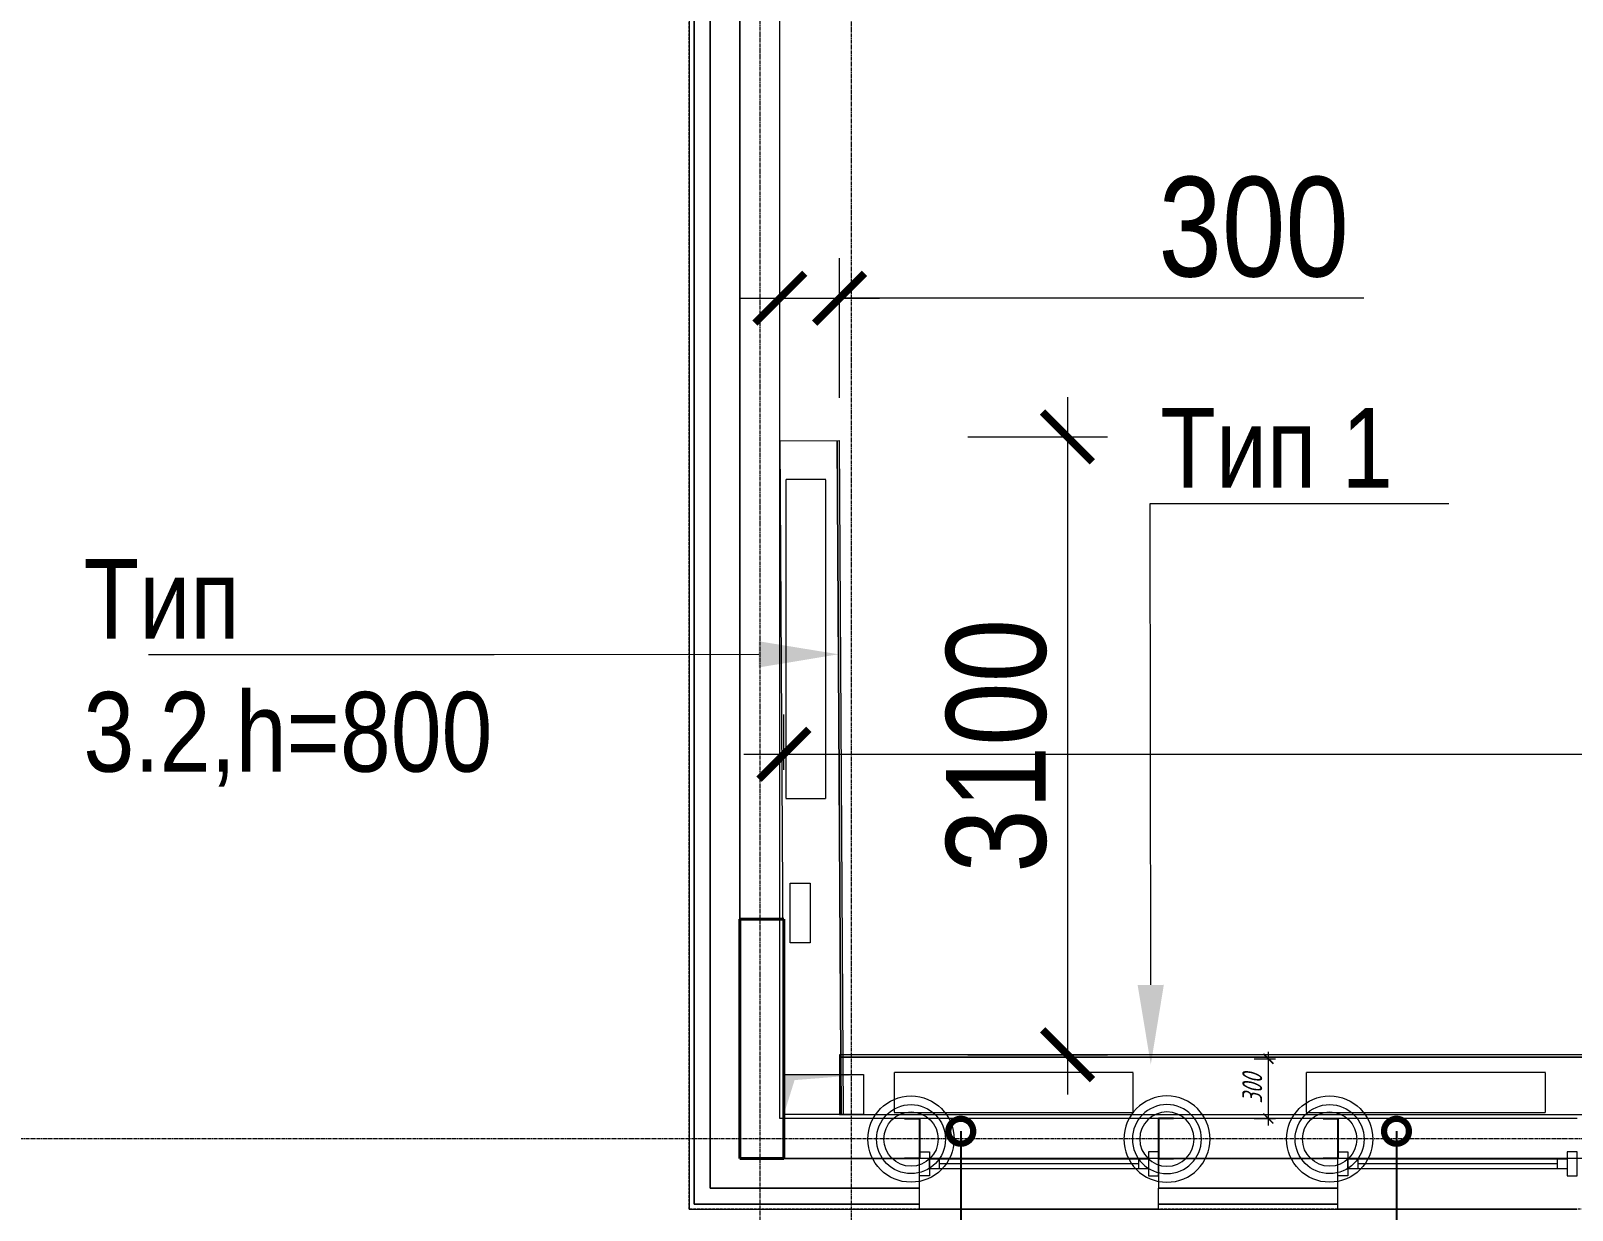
# Model space of a CAD drawing. Header units: millimetres. Extents: x -65509 to 912790, y 446 to 713294.
# Drawn here: x 431543 to 439276, y 505923 to 511841 of the extents above; entities that cross this region are included whole.
import ezdxf
from ezdxf import colors
from ezdxf.entities.mleader import LeaderData, LeaderLine
from ezdxf.math import Vec2, Vec3

# ---------------------------------------------------------------- set-up
doc = ezdxf.new("R2010")
doc.units = ezdxf.units.MM
for name, pattern in [('CENTER2', [28.575, 19.05, -3.175, 3.175, -3.175]), ('DASHED', [19.05, 12.7, -6.35]), ('HIDDEN2', [4.7625, 3.175, -1.5875])]:
    doc.linetypes.add(name, pattern=pattern)
doc.layers.get('Defpoints').update_dxf_attribs({"color": 250})
for name, color, linetype, lineweight in [('A-Wall_Материал_Газоблок_Контур', 250, 'Continuous', 0), ('АР_Колонны', 250, 'Continuous', 30), ('АР_Окна', 250, 'Continuous', 5), ('АР_Размеры обшивки', 250, 'Continuous', 5), ('АР_Стены ЖБ', 250, 'Continuous', 35), ('АР_Стены ПЕНОблок', 250, 'Continuous', 20), ('АР_Тонкая', 250, 'Continuous', 5), ('АР_Утеплитель', 250, 'Continuous', 0), ('Зашивка радиаторов тип 3 (ГВЛВ 2 слоя_перамогранит)', 250, 'Continuous', 25), ('КМ_Фахверки', 250, 'Continuous', 25), ('Марка окна', 250, 'Continuous', 25), ('ОВ_коллекторы', 250, 'Continuous', 25), ('ОВ_Отопление', 250, 'Continuous', 5), ('Размеры зашивки ГКЛ', 250, 'Continuous', 0), ('РД_Оси_100', 250, 'Continuous', 0)]:
    doc.layers.add(name, color=color, linetype=linetype, lineweight=lineweight)
doc.layers.add('АР_Делит', color=250, linetype='Continuous', lineweight=0, plot=False)
doc.layers.add('АР_Отопительные приборы', color=1, linetype='HIDDEN2', lineweight=0, true_color=0xff0000)
doc.layers.add('Зашивка радиаторов тип 1 (фанера и МДФ)', color=7, linetype='Continuous', lineweight=0, true_color=0x000085)
doc.styles.add('style1', font='ARIALN.TTF')
doc.styles.add('T_dim', font='romans.shx', dxfattribs={"width": 0.7, "oblique": 15})
doc.dimstyles.new('1-50', dxfattribs={"dimscale": 50, "dimtxt": 2, "dimasz": 1, "dimexe": 0.7, "dimexo": 0.6, "dimtad": 1, "dimdec": 0, "dimlfac": -1, "dimtxsty": 'T_dim', "dimblk1": 'ARCHTICK', "dimblk2": 'ARCHTICK', "dimsah": 1, "dimcen": 0, "dimdle": 0.7, "dimclrd": 256, "dimclre": 256, "dimadec": 0, "dimazin": 0, "dimtfac": 1, "dimtdec": 0, "dimtmove": 1, "dimatfit": 3, "dimfxl": 25, "dimlwd": -1, "dimlwe": -1, "dimarcsym": 2})
doc.dimstyles.new('Dim200_ареал', dxfattribs={"dimscale": 100, "dimtxt": 5, "dimasz": 2.5, "dimexe": 2, "dimexo": 2, "dimgap": 1, "dimtad": 1, "dimzin": 12, "dimdsep": 46, "dimtxsty": 'style1', "dimblk": 'ARCHTICK', "dimcen": 3, "dimdle": 2, "dimclrd": 256, "dimclre": 256, "dimaunit": 1, "dimadec": 0, "dimazin": 3, "dimtfac": 1, "dimtmove": 1, "dimatfit": 3, "dimldrblk": 'OPEN30', "dimfxl": 5, "dimfxlon": 1, "dimtolj": 1, "dimtzin": 0, "dimlwd": 9, "dimlwe": 9, "dimarcsym": 0})

# ---------------------------------------------------------------- blocks, each defined once
blk = doc.blocks.new('otv')
at = {"linetype": 'Continuous'}
blk.add_lwpolyline([(0, -1), (0, 0), (1, 0), (1, -1)], close=True, dxfattribs=at)
blk.add_solid([(0, -1), (0, 0), (0.135, -0.137), (1, 0)], dxfattribs=at)
blk = doc.blocks.new('_DotSmall')
at = {"color": 0, "linetype": 'ByBlock', "const_width": 0.5}
blk.add_lwpolyline([(-0.0625, 0, 1), (0.0625, 0, 1)], format="xyb", close=True, dxfattribs=at)
blk = doc.blocks.new('Ф_пеноблок 200')
at = {"layer": 'АР_Делит', "color": 1}
for radius in [216.3, 173, 136.2]:
    blk.add_circle((103.4, -41.9), radius, dxfattribs=at)
at = {"layer": 'КМ_Фахверки'}
blk.add_lwpolyline([(0, -75), (0, 0), (200, 0), (200, -75)], dxfattribs=at)
blk = doc.blocks.new('СОШ_2200_АР_ОСИ_М100_28.05.24')
at = {"layer": 'АР_Делит', "color": 5, "linetype": 'DASHED'}
blk.add_lwpolyline([(114955, 135155), (114955, -355), (93595.036, -355), (93595.036, 13855), (94145, 13855), (94145, 68320), (66055, 68320), (66055, 13857.73), (83455, 13857.73), (83455, -355), (45245, -355), (45245, 13145), (44695, 13145), (44695, 26755), (45245, 26755), (45245, 68320), (20455, 68320), (20455, 26755), (27955, 26755), (27955, 13145), (-355, 13145), (-355, 100855), (37145, 100855), (37145, 129155)], dxfattribs=at)
at = {"layer": 'РД_Оси_100', "linetype": 'CENTER2'}
blk.add_line((33000, 0), (85055, 0), dxfattribs=at)
for points in [[(45530, 139938.679), (45600, 139538.679), (45600, -6163.457)], [(46060, -6163.105), (46060, 139538.679), (46130, 139938.679)]]:
    blk.add_lwpolyline(points, dxfattribs=at)
blk = doc.blocks.new('_ArchTick')
at = {"color": 0, "linetype": 'ByBlock', "const_width": 0.15}
blk.add_lwpolyline([(-0.5, -0.5), (0.5, 0.5)], dxfattribs=at)
blk = doc.blocks.new('*D827')
at = {"layer": 'Defpoints', "color": 0, "lineweight": 25, "transparency": 16777216}
for p in [(437650.9, 506683.3), (437752, 506683.3), (437650.9, 506383.3)]:
    blk.add_point(p, dxfattribs=at)
at = {"layer": 'АР_Делит', "color": 0, "transparency": 16777216}
for p, q in [((437680.9, 506683.3), (437787, 506683.3)), ((437752, 506348.3), (437752, 506718.3)), ((437680.9, 506383.3), (437787, 506383.3))]:
    blk.add_line(p, q, dxfattribs=at)
at = {"layer": 'АР_Делит', "color": 0, "transparency": 16777216, "xscale": 50, "yscale": 50, "zscale": 50}
for p, rotation in [((437752, 506683.3), 90), ((437752, 506383.3), 270)]:
    blk.add_blockref('_ArchTick', p, dxfattribs=dict(at, rotation=rotation))
at = {"layer": 'АР_Делит', "color": 0, "transparency": 16777216, "insert": (437670.8, 506533.3), "char_height": 100, "attachment_point": 5, "rotation": 90, "style": 'T_dim'}
blk.add_mtext('300', dxfattribs=at)
blk = doc.blocks.new('Bottom_R_1600')
at = {"layer": 'АР_Отопительные приборы'}
blk.add_lwpolyline([(-800, -100), (800, -100), (800, 100), (-800, 100)], close=True, dxfattribs=at)
blk = doc.blocks.new('Bottom_R_1200')
at = {"layer": 'АР_Отопительные приборы'}
blk.add_lwpolyline([(-600, -100), (600, -100), (600, 100), (-600, 100)], close=True, dxfattribs=at)
blk = doc.blocks.new('*D688')
at = {"layer": 'Defpoints', "color": 0, "lineweight": 25, "transparency": 16777216}
for p in [(444910.9, 508211), (435320.9, 507933.5), (444910.9, 507946)]:
    blk.add_point(p, dxfattribs=at)
at = {"layer": 'АР_Размеры обшивки', "lineweight": 9, "transparency": 16777216}
for p, q in [((435320.9, 508133.5), (435320.9, 508411)), ((444910.9, 508146), (444910.9, 508411)), ((435120.9, 508211), (445110.9, 508211))]:
    blk.add_line(p, q, dxfattribs=at)
at = {"layer": 'АР_Размеры обшивки', "lineweight": 9, "transparency": 16777216, "xscale": 250, "yscale": 250, "zscale": 250, "rotation": 180}
blk.add_blockref('_ArchTick', (435320.9, 508211), dxfattribs=at)
at = {"layer": 'АР_Размеры обшивки', "lineweight": 9, "transparency": 16777216, "xscale": 250, "yscale": 250, "zscale": 250}
blk.add_blockref('_ArchTick', (444910.9, 508211), dxfattribs=at)
at = {"layer": 'АР_Размеры обшивки', "color": 0, "transparency": 16777216, "insert": (440115.9, 508566.2), "char_height": 500, "attachment_point": 5, "style": 'style1'}
blk.add_mtext('\\A1;9590', dxfattribs=at)
blk = doc.blocks.new('_Open30')
at = {"color": 0, "linetype": 'ByBlock', "lineweight": -2}
for p, q in [((-1, 0.268), (0, 0)), ((0, 0), (-1, -0.268)), ((0, 0), (-1, 0))]:
    blk.add_line(p, q, dxfattribs=at)
blk = doc.blocks.new('*D712')
at = {"layer": 'Defpoints', "color": 0, "lineweight": 25, "transparency": 16777216}
for p in [(435600.9, 509803.3), (435600.9, 506703.3), (436743.9, 506703.3)]:
    blk.add_point(p, dxfattribs=at)
at = {"layer": 'АР_Размеры обшивки', "lineweight": 9, "transparency": 16777216}
for p, q in [((436743.9, 510003.3), (436743.9, 506503.3)), ((436243.9, 509803.3), (436943.9, 509803.3)), ((436243.9, 506703.3), (436943.9, 506703.3))]:
    blk.add_line(p, q, dxfattribs=at)
at = {"layer": 'АР_Размеры обшивки', "lineweight": 9, "transparency": 16777216, "xscale": 250, "yscale": 250, "zscale": 250}
for p, rotation in [((436743.9, 509803.3), 90), ((436743.9, 506703.3), 270)]:
    blk.add_blockref('_ArchTick', p, dxfattribs=dict(at, rotation=rotation))
at = {"layer": 'АР_Размеры обшивки', "color": 0, "transparency": 16777216, "insert": (436388.6, 508253.3), "char_height": 500, "attachment_point": 5, "rotation": 90, "style": 'style1'}
blk.add_mtext('\\A1;3100', dxfattribs=at)
blk = doc.blocks.new('*D713')
at = {"layer": 'Defpoints', "color": 0, "lineweight": 25, "transparency": 16777216}
for p in [(435600.9, 510499.3), (435300.9, 509790.3), (435600.9, 509790.3)]:
    blk.add_point(p, dxfattribs=at)
at = {"layer": 'АР_Размеры обшивки', "lineweight": 9, "transparency": 16777216}
for p, q in [((435300.9, 509999.3), (435300.9, 510699.3)), ((435600.9, 509999.3), (435600.9, 510699.3)), ((435100.9, 510499.3), (435800.9, 510499.3)), ((438230, 510499.3), (435600.9, 510499.3))]:
    blk.add_line(p, q, dxfattribs=at)
at = {"layer": 'АР_Размеры обшивки', "lineweight": 9, "transparency": 16777216, "xscale": 250, "yscale": 250, "zscale": 250, "rotation": 180}
blk.add_blockref('_ArchTick', (435300.9, 510499.3), dxfattribs=at)
at = {"layer": 'АР_Размеры обшивки', "lineweight": 9, "transparency": 16777216, "xscale": 250, "yscale": 250, "zscale": 250}
blk.add_blockref('_ArchTick', (435600.9, 510499.3), dxfattribs=at)
at = {"layer": 'АР_Размеры обшивки', "color": 0, "transparency": 16777216, "insert": (437677.9, 510854.6), "char_height": 500, "attachment_point": 5, "style": 'style1'}
blk.add_mtext('\\A1;300', dxfattribs=at)
blk = doc.blocks.new('*D793')
at = {"layer": 'Defpoints', "color": 0, "lineweight": 25, "transparency": 16777216}
for p in [(439645.5, 506683.3), (439770.9, 506683.3), (439640.5, 506383.3)]:
    blk.add_point(p, dxfattribs=at)
at = {"layer": 'АР_Размеры обшивки', "lineweight": 9, "transparency": 16777216}
for p, q in [((439770.9, 506183.3), (439770.9, 506883.3)), ((439770.9, 506683.3), (439970.9, 506683.3)), ((439770.9, 506383.3), (439970.9, 506383.3)), ((439770.9, 504494.2), (439770.9, 506383.3))]:
    blk.add_line(p, q, dxfattribs=at)
at = {"layer": 'АР_Размеры обшивки', "lineweight": 9, "transparency": 16777216, "xscale": 250, "yscale": 250, "zscale": 250}
for p, rotation in [((439770.9, 506683.3), 90), ((439770.9, 506383.3), 270)]:
    blk.add_blockref('_ArchTick', p, dxfattribs=dict(at, rotation=rotation))
at = {"layer": 'АР_Размеры обшивки', "color": 0, "transparency": 16777216, "insert": (439415.6, 505046.3), "char_height": 500, "attachment_point": 5, "rotation": 90, "style": 'style1'}
blk.add_mtext('\\A1;300', dxfattribs=at)

msp = doc.modelspace()

# ---------------------------------------------------------------- linework, layer by layer
at = {"layer": 'АР_Колонны', "linetype": 'HIDDEN2', "lineweight": 25}
msp.add_line((435100.882, 507383.318), (435320.882, 507383.318), dxfattribs=at)
at = {"layer": 'АР_Колонны', "linetype": 'Continuous', "lineweight": 35}
msp.add_line((435320.882, 507383.318), (435100.882, 507383.318), dxfattribs=at)
at = {"layer": 'АР_Окна', "linetype": 'Continuous', "lineweight": 5}
msp.add_line((439200.882, 506180.818), (439200.882, 506130.818), dxfattribs=at)
msp.add_lwpolyline([(439250.882, 506095.818), (439300.882, 506095.818), (439300.882, 506215.818), (439250.882, 506215.818)], close=True, dxfattribs=at)
at = {"layer": 'АР_Стены ЖБ', "linetype": 'Continuous', "lineweight": 40}
msp.add_line((435320.882, 507383.318), (435100.882, 507383.318), dxfattribs=at)
at = {"layer": 'Зашивка радиаторов тип 1 (фанера и МДФ)', "linetype": 'Continuous', "lineweight": 0}
for p, q in [((444910.882, 506703.318), (435600.882, 506703.317)), ((435600.882, 506703.317), (435600.882, 506690.817)), ((444910.882, 506690.818), (435600.882, 506690.817)), ((435600.882, 506690.817), (444910.882, 506690.818))]:
    msp.add_line(p, q, dxfattribs=at)
at = {"layer": 'Зашивка радиаторов тип 3 (ГВЛВ 2 слоя_перамогранит)', "linetype": 'Continuous', "lineweight": 0}
msp.add_line((435300.882, 509783.316), (435600.877, 509785.092), dxfattribs=at)
at = {"layer": 'ОВ_коллекторы', "lineweight": 5}
msp.add_lwpolyline([(435353.033, 507564.106), (435453.033, 507564.106), (435453.033, 507264.106), (435353.033, 507264.106)], close=True, dxfattribs=at)

# ---------------------------------------------------------------- block references
at = {"layer": 'АР_Отопительные приборы', "rotation": 270}
msp.add_blockref('Bottom_R_1600', (435430.882, 508789.397), dxfattribs=at)
at = {"layer": 'КМ_Фахверки', "xscale": -1, "rotation": 90}
msp.add_blockref('Ф_пеноблок 200', (437200.882, 506383.318), dxfattribs=at)
at = {"layer": 'КМ_Фахверки', "rotation": 270}
msp.add_blockref('Ф_пеноблок 200', (438100.882, 506383.318), dxfattribs=at)
at = {"layer": 'ОВ_Отопление', "xscale": 400, "yscale": 200}
msp.add_blockref('otv', (435320.882, 506603.318), dxfattribs=at)

# ---------------------------------------------------------------- dimensions: what is measured, and where the dimension line sits
at = {"layer": 'АР_Размеры обшивки'}
dim = msp.add_linear_dim(base=(435600.886, 510499.266), p1=(435300.886, 509790.316), p2=(435600.886, 509790.313), dimstyle='Dim200_ареал', override={"dimdec": 0}, dxfattribs=at)
dim.commit()
dim.dimension.update_dxf_attribs({"geometry": '*D713', "text_midpoint": (437677.882, 510159.266), "dimtype": 160})
dim = msp.add_linear_dim(base=(436743.882, 506703.316), p1=(435600.887, 509803.317), p2=(435600.882, 506703.316), angle=90, dimstyle='Dim200_ареал', override={"dimdec": 0}, dxfattribs=at)
dim.commit()
dim.dimension.update_dxf_attribs({"geometry": '*D712', "text_midpoint": (436388.596, 508253.316)})
dim = msp.add_linear_dim(base=(444910.882, 508210.954), p1=(435320.882, 507933.454), p2=(444910.882, 507945.954), dimstyle='Dim200_ареал', override={"dimdec": 0}, dxfattribs=at)
dim.commit()
dim.dimension.update_dxf_attribs({"geometry": '*D688', "text_midpoint": (440115.882, 508566.24)})
dim = msp.add_linear_dim(base=(439770.882, 506683.318), p1=(439640.466, 506383.318), p2=(439645.466, 506683.318), angle=90, dimstyle='Dim200_ареал', override={"dimdec": 0}, dxfattribs=at)
dim.commit()
dim.dimension.update_dxf_attribs({"geometry": '*D793', "text_midpoint": (439762.466, 505046.266), "dimtype": 160})

# ---------------------------------------------------------------- leaders
at = {"layer": 'Размеры зашивки ГКЛ'}
ml = msp.add_multileader_mtext('Standard', dxfattribs=at)
ml.set_content('\\pxsm1;Тип 1', color=(0, 0, 138), style='style1')
ml.set_leader_properties(color=256, linetype='ByLayer', lineweight=9)
ml.build(insert=Vec2(0, 0))
ml.multileader.update_dxf_attribs({"has_dogleg": 0, "text_left_attachment_type": 6, "text_right_attachment_type": 6, "text_bottom_attachment_type": 10, "dogleg_length": 25, "arrow_head_size": 400})
ctx = ml.context
ctx.base_point, ctx.char_height, ctx.arrow_head_size, ctx.landing_gap_size, ctx.plane_origin = Vec3(437158.581, 509468.774), 400, 400, 50, Vec3(430299.393, 515650.405)
ctx.left_attachment, ctx.right_attachment, ctx.top_attachment = 6, 6, 10
notes = []
notes.append((ctx, [(0, (1, 1, 0), (437133.581, 509468.774), (1, 0), 25, [(1, [(437161.998, 506653.926)], 0, [])])]))
ctx.mtext.insert, ctx.mtext.width, ctx.mtext.defined_height, ctx.mtext.line_spacing_factor, ctx.mtext.flow_direction = Vec3(437208.581, 509948.774), 1668.44707, 600, 0.3, 5
ml = msp.add_multileader_mtext('Standard', dxfattribs=at)
ml.set_content('\\pxsm1;Тип 3.2,h=800', color=(0, 0, 138), style='style1')
ml.set_leader_properties(color=256, linetype='ByLayer', lineweight=9)
ml.build(insert=Vec2(0, 0))
ml.multileader.update_dxf_attribs({"has_dogleg": 0, "text_left_attachment_type": 6, "text_right_attachment_type": 6, "text_bottom_attachment_type": 10, "dogleg_length": 25, "arrow_head_size": 400})
ctx = ml.context
ctx.base_point, ctx.char_height, ctx.arrow_head_size, ctx.landing_gap_size, ctx.plane_origin = Vec3(431757.514, 508710.318), 400, 400, 50, Vec3(424047.694, 519871.161)
ctx.left_attachment, ctx.right_attachment, ctx.top_attachment = 6, 6, 10
notes.append((ctx, [(1, (1, 1, 0), (433892.882, 508710.318), (-1, 0), 25, [(1, [(435595.338, 508712.596)], 0, [])])]))
ctx.mtext.insert, ctx.mtext.width, ctx.mtext.defined_height, ctx.mtext.line_spacing_factor, ctx.mtext.flow_direction = Vec3(431807.241, 509190.318), 1668.44707, 600, 0.3, 5
for ctx, leaders in notes:
    for number, flags, end, landing, length, lines in leaders:
        leader = LeaderData()
        leader.index, (leader.has_last_leader_line, leader.has_dogleg_vector, leader.attachment_direction) = number, flags
        leader.last_leader_point, leader.dogleg_vector, leader.dogleg_length = Vec3(end), Vec3(landing), length
        for number, points, colour, breaks in lines:
            line = LeaderLine()
            line.index, line.vertices, line.color, line.breaks = number, Vec3.list(points), colors.encode_raw_color(colour), breaks
            leader.lines.append(line)
        ctx.leaders.append(leader)

# ---------------------------------------------------------------- next in the draw order: leaders
at = {"layer": 'Марка окна', "lineweight": 0, "ltscale": 20}
ml = msp.add_multileader_mtext('Standard', dxfattribs=at)
ml.set_content('+16.200\\P+13.500', color=256, style='style1')
ml.set_leader_properties(color=256, linetype='ByLayer', lineweight=-1)
ml.set_arrow_properties(name='DOTSMALL')
ml.build(insert=Vec2(0, 0))
ml.multileader.update_dxf_attribs({"text_left_attachment_type": 6, "text_right_attachment_type": 6, "dogleg_length": 200, "arrow_head_size": 250})
ctx = ml.context
ctx.base_point, ctx.char_height, ctx.arrow_head_size, ctx.landing_gap_size, ctx.plane_origin = Vec3(434774.54, 504402.413), 250, 250, 0, Vec3(434528.352, 503717.886)
ctx.left_attachment, ctx.right_attachment = 6, 6
notes = []
notes.append((ctx, [(0, (1, 1, 0), (436208.453, 504402.413), (-1, 0), 420.441, [(0, [(436208.644, 506319.297)], 0, [])])]))
ctx.mtext.insert, ctx.mtext.line_spacing_factor, ctx.mtext.flow_direction = Vec3(434774.54, 504702.413), 0.96, 5
ctx.mtext.has_bg_fill, ctx.mtext.bg_color, ctx.mtext.bg_scale_factor, ctx.mtext.bg_transparency, ctx.mtext.use_window_bg_color = 1, -1027028792, 1.5, 0, 1
for ctx, leaders in notes:
    for number, flags, end, landing, length, lines in leaders:
        leader = LeaderData()
        leader.index, (leader.has_last_leader_line, leader.has_dogleg_vector, leader.attachment_direction) = number, flags
        leader.last_leader_point, leader.dogleg_vector, leader.dogleg_length = Vec3(end), Vec3(landing), length
        for number, points, colour, breaks in lines:
            line = LeaderLine()
            line.index, line.vertices, line.color, line.breaks = number, Vec3.list(points), colors.encode_raw_color(colour), breaks
            leader.lines.append(line)
        ctx.leaders.append(leader)

# ---------------------------------------------------------------- next in the draw order: linework, layer by layer
at = {"layer": 'АР_Колонны', "linetype": 'HIDDEN2', "lineweight": 25}
for p, q in [((435100.882, 506183.318), (435100.882, 507383.318)), ((435320.882, 507383.318), (435320.882, 506183.318)), ((435320.882, 506183.318), (435100.882, 506183.318))]:
    msp.add_line(p, q, dxfattribs=at)
at = {"layer": 'АР_Колонны', "linetype": 'Continuous', "lineweight": 35}
for p, q in [((435100.882, 507383.318), (435100.882, 506183.318)), ((435320.882, 506183.318), (435320.882, 507383.318)), ((435100.882, 506183.318), (435320.882, 506183.318))]:
    msp.add_line(p, q, dxfattribs=at)
at = {"layer": 'АР_Окна', "linetype": 'Continuous', "lineweight": 5}
msp.add_line((436100.882, 506180.818), (436100.882, 506130.818), dxfattribs=at)
msp.add_lwpolyline([(436050.882, 506095.818), (436000.882, 506095.818), (436000.882, 506215.818), (436050.882, 506215.818)], close=True, dxfattribs=at)
at = {"layer": 'АР_Стены ЖБ', "linetype": 'Continuous', "lineweight": 40}
for p, q in [((435100.882, 507383.318), (435100.882, 506183.318)), ((435320.882, 506183.318), (435320.882, 507383.318)), ((435100.882, 506183.318), (435320.882, 506183.318))]:
    msp.add_line(p, q, dxfattribs=at)
at = {"layer": 'АР_Стены ПЕНОблок', "linetype": 'Continuous', "lineweight": 20}
for p, q in [((435100.882, 515983.318), (435100.882, 506183.318)), ((435300.882, 506383.318), (435300.882, 515983.318)), ((436000.882, 506383.318), (435300.882, 506383.318)), ((436000.882, 506183.318), (436000.882, 506383.318)), ((435100.882, 506183.318), (436000.882, 506183.318))]:
    msp.add_line(p, q, dxfattribs=at)
at = {"layer": 'АР_Тонкая', "linetype": 'Continuous', "lineweight": 5}
for p, q in [((434845.882, 515983.318), (434845.882, 505928.318)), ((434870.882, 515983.318), (434870.882, 505953.318)), ((434870.882, 505953.318), (434870.882, 515983.318)), ((434950.882, 506033.318), (434950.882, 515983.318)), ((436000.882, 506033.318), (434950.882, 506033.318)), ((436000.882, 505928.318), (436000.882, 506033.318)), ((434870.882, 505953.318), (436000.882, 505953.318)), ((436000.882, 505953.318), (434870.882, 505953.318)), ((434845.882, 505928.318), (436000.882, 505928.318))]:
    msp.add_line(p, q, dxfattribs=at)
at = {"layer": 'АР_Утеплитель', "linetype": 'Continuous', "lineweight": 0}
for p, q in [((434950.882, 515983.318), (434950.882, 506033.318)), ((435100.882, 506183.318), (435100.882, 515983.318)), ((436000.882, 506183.318), (435100.882, 506183.318)), ((436000.882, 506033.318), (436000.882, 506183.318)), ((434950.882, 506033.318), (436000.882, 506033.318))]:
    msp.add_line(p, q, dxfattribs=at)
at = {"layer": 'Зашивка радиаторов тип 1 (фанера и МДФ)', "linetype": 'Continuous', "lineweight": 0}
msp.add_line((435600.882, 506690.817), (435600.882, 506403.317), dxfattribs=at)
at = {"layer": 'Зашивка радиаторов тип 3 (ГВЛВ 2 слоя_перамогранит)', "linetype": 'Continuous', "lineweight": 0}
for p, q in [((435300.882, 509783.316), (435320.882, 506403.318)), ((435608.377, 506405.019), (435588.377, 509785.018)), ((435588.377, 509785.018), (435608.377, 506405.019)), ((435620.877, 506405.093), (435600.877, 509785.092)), ((435320.882, 506403.318), (435620.877, 506405.093))]:
    msp.add_line(p, q, dxfattribs=at)
at = {"layer": 'КМ_Фахверки', "lineweight": 5}
msp.add_lwpolyline([(435451.032, 597333.318), (504300.882, 597333.318), (504300.882, 506183.318), (435100.882, 506183.318), (435100.882, 574808.318), (435451.032, 574808.318), (435451.032, 597333.318)], dxfattribs=at)

# ---------------------------------------------------------------- next in the draw order: block references
at = {"layer": 'КМ_Фахверки', "rotation": 270}
msp.add_blockref('Ф_пеноблок 200', (436000.882, 506383.318), dxfattribs=at)

# ---------------------------------------------------------------- next in the draw order: leaders
at = {"layer": 'Марка окна', "lineweight": 0, "ltscale": 20}
ml = msp.add_multileader_mtext('Standard', dxfattribs=at)
ml.set_content('+16.200\\P+13.500', color=256, style='style1')
ml.set_leader_properties(color=256, linetype='ByLayer', lineweight=-1)
ml.set_arrow_properties(name='DOTSMALL')
ml.build(insert=Vec2(0, 0))
ml.multileader.update_dxf_attribs({"text_left_attachment_type": 6, "text_right_attachment_type": 6, "dogleg_length": 200, "arrow_head_size": 250})
ctx = ml.context
ctx.base_point, ctx.char_height, ctx.arrow_head_size, ctx.landing_gap_size, ctx.plane_origin = Vec3(436960.407, 504402.413), 250, 250, 0, Vec3(436714.22, 503717.886)
ctx.left_attachment, ctx.right_attachment = 6, 6
notes = []
notes.append((ctx, [(0, (1, 1, 0), (438394.32, 504402.413), (-1, 0), 420.441, [(0, [(438394.512, 506319.297)], 0, [])])]))
ctx.mtext.insert, ctx.mtext.line_spacing_factor, ctx.mtext.flow_direction = Vec3(436960.407, 504702.413), 0.96, 5
ctx.mtext.has_bg_fill, ctx.mtext.bg_color, ctx.mtext.bg_scale_factor, ctx.mtext.bg_transparency, ctx.mtext.use_window_bg_color = 1, -1027028792, 1.5, 0, 1
for ctx, leaders in notes:
    for number, flags, end, landing, length, lines in leaders:
        leader = LeaderData()
        leader.index, (leader.has_last_leader_line, leader.has_dogleg_vector, leader.attachment_direction) = number, flags
        leader.last_leader_point, leader.dogleg_vector, leader.dogleg_length = Vec3(end), Vec3(landing), length
        for number, points, colour, breaks in lines:
            line = LeaderLine()
            line.index, line.vertices, line.color, line.breaks = number, Vec3.list(points), colors.encode_raw_color(colour), breaks
            leader.lines.append(line)
        ctx.leaders.append(leader)

# ---------------------------------------------------------------- next in the draw order: linework, layer by layer
at = {"layer": 'A-Wall_Материал_Газоблок_Контур', "linetype": 'Continuous', "lineweight": 0}
for p, q in [((437200.882, 506383.318), (436000.882, 506383.318)), ((439300.882, 506383.318), (438100.882, 506383.318)), ((436000.882, 505928.318), (437200.882, 505928.318)), ((438100.882, 505928.318), (439300.882, 505928.318))]:
    msp.add_line(p, q, dxfattribs=at)
at = {"layer": 'АР_Окна', "linetype": 'Continuous', "lineweight": 5}
for p, q in [((437200.882, 506383.318), (436000.882, 506383.318)), ((439300.882, 506383.318), (438100.882, 506383.318)), ((437100.882, 506155.818), (436100.882, 506155.818)), ((437100.882, 506180.818), (437100.882, 506130.818)), ((438200.882, 506180.818), (438200.882, 506130.818)), ((439200.882, 506155.818), (438200.882, 506155.818)), ((437200.882, 505928.318), (436000.882, 505928.318)), ((439300.882, 505928.318), (438100.882, 505928.318))]:
    msp.add_line(p, q, dxfattribs=at)
for points in [[(437150.882, 506095.818), (437200.882, 506095.818), (437200.882, 506215.818), (437150.882, 506215.818)], [(438150.882, 506095.818), (438100.882, 506095.818), (438100.882, 506215.818), (438150.882, 506215.818)], [(437150.882, 506180.818), (437150.882, 506130.818), (436050.882, 506130.818), (436050.882, 506180.818)], [(439250.882, 506180.818), (439250.882, 506130.818), (438150.882, 506130.818), (438150.882, 506180.818)]]:
    msp.add_lwpolyline(points, close=True, dxfattribs=at)
at = {"layer": 'АР_Стены ПЕНОблок', "linetype": 'Continuous', "lineweight": 20}
for p, q in [((438100.882, 506383.318), (437200.882, 506383.318)), ((437200.882, 506383.318), (437200.882, 506183.318)), ((438100.882, 506183.318), (438100.882, 506383.318)), ((437200.882, 506183.318), (438100.882, 506183.318))]:
    msp.add_line(p, q, dxfattribs=at)
at = {"layer": 'АР_Тонкая', "linetype": 'Continuous', "lineweight": 5}
for p, q in [((438100.882, 506033.318), (437200.882, 506033.318)), ((437200.882, 505928.318), (437200.882, 506033.318)), ((438100.882, 505928.318), (438100.882, 506033.318)), ((437200.882, 505953.318), (438100.882, 505953.318)), ((438100.882, 505953.318), (437200.882, 505953.318)), ((437200.882, 505928.318), (438100.882, 505928.318))]:
    msp.add_line(p, q, dxfattribs=at)
at = {"layer": 'АР_Утеплитель', "linetype": 'Continuous', "lineweight": 0}
for p, q in [((438100.882, 506183.318), (437200.882, 506183.318)), ((437200.882, 506183.318), (437200.882, 506033.318)), ((438100.882, 506033.318), (438100.882, 506183.318)), ((437200.882, 506033.318), (438100.882, 506033.318))]:
    msp.add_line(p, q, dxfattribs=at)
at = {"layer": 'Зашивка радиаторов тип 1 (фанера и МДФ)', "linetype": 'Continuous', "lineweight": 0}
msp.add_line((435600.882, 506403.317), (444910.882, 506403.318), dxfattribs=at)

# ---------------------------------------------------------------- next in the draw order: block references
at = {"layer": 'АР_Отопительные приборы'}
for p in [(436474.192, 506513.318), (438541.924, 506513.318)]:
    msp.add_blockref('Bottom_R_1200', p, dxfattribs=at)
at = {"layer": 'РД_Оси_100'}
msp.add_blockref('СОШ_2200_АР_ОСИ_М100_28.05.24', (389600.882, 506283.318), dxfattribs=at)

# ---------------------------------------------------------------- next in the draw order: dimensions: what is measured, and where the dimension line sits
at = {"layer": 'АР_Делит'}
dim = msp.add_linear_dim(base=(437752.006, 506683.318), p1=(437650.882, 506383.318), p2=(437650.882, 506683.318), angle=90, dimstyle='1-50', override={"dimclrd": 0, "dimclre": 0}, dxfattribs=at)
dim.commit()
dim.dimension.update_dxf_attribs({"geometry": '*D827', "text_midpoint": (437670.756, 506533.318)})

doc.saveas('drawing.dxf')
